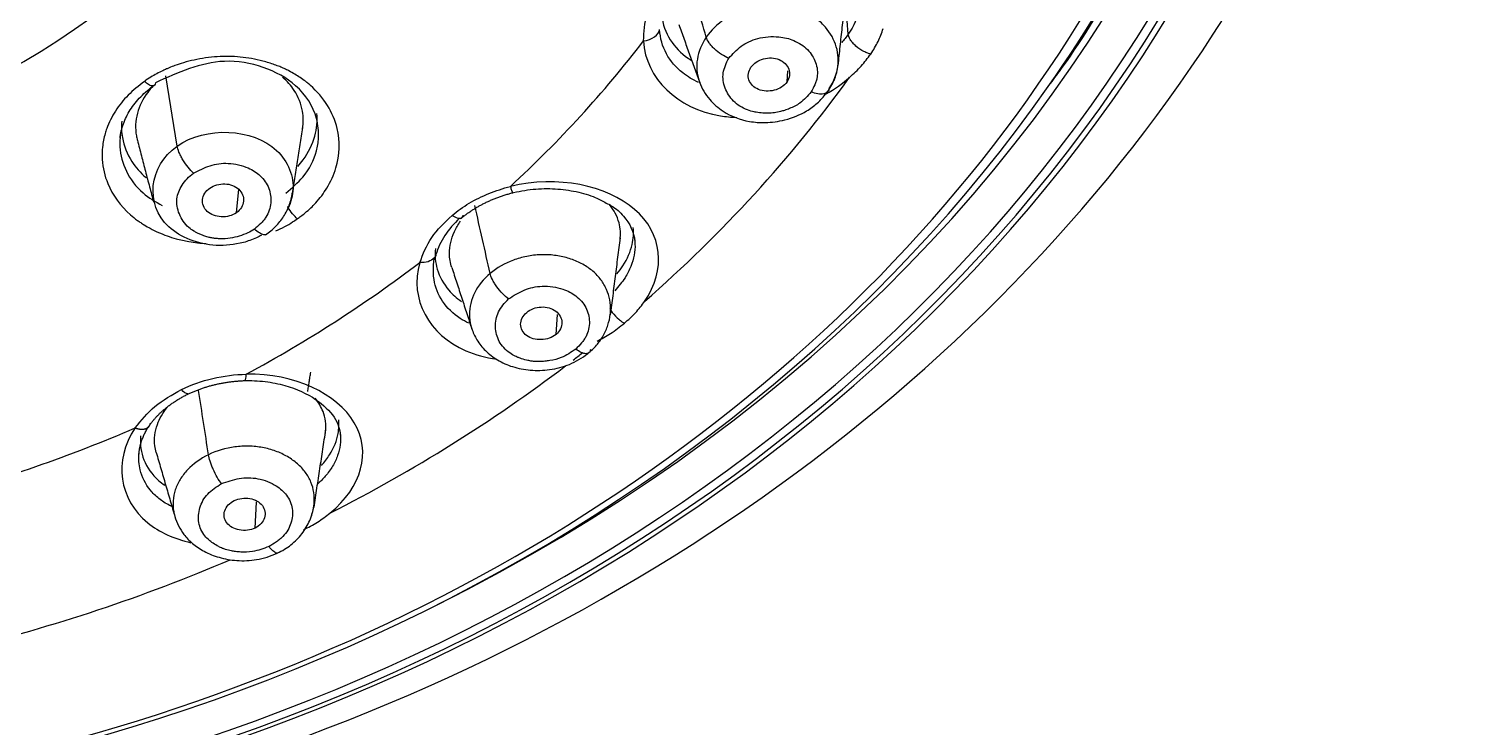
# Model space of a CAD drawing. Extents: x 0 to 1128, y 0 to 827.
# Drawn here: x 447.66 to 477.93, y 515.27 to 530.05 of the extents above; entities that cross this region are included whole.
import ezdxf

# ---------------------------------------------------------------- set-up
doc = ezdxf.new("R2010")
doc.units = 0
doc.header["$LTSCALE"] = 10
doc.header["$MEASUREMENT"] = 0
doc.layers.add('1', color=7, linetype='CONTINUOUS')

msp = doc.modelspace()

# ---------------------------------------------------------------- linework, layer by layer
at = {"layer": '1', "color": 7, "linetype": 'Continuous', "lineweight": -3}
for p, q in [((465, 529.93), (464.977, 530.212)), ((463.705, 528.919), (463.725, 529.155)), ((450.804, 527.563), (450.562, 529.052)), ((452.06, 526.153), (452.106, 526.651)), ((458.819, 523.579), (458.85, 524.002)), ((452.452, 519.482), (452.481, 520.03))]:
    msp.add_line(p, q, dxfattribs=at)
for centre, major_axis, start_param, end_param in [((437.081, 545.153), (38.932, 0), 5.765608, 7.853982), ((437.081, 545.084), (38.762, 0), 4.712389, 7.853982), ((437.081, 545.06), (38.555, 0), 4.712389, 7.853982), ((437.081, 545.06), (-37.7, 0), 2.104965, 4.712389), ((437.081, 544.651), (37.281, 0), 5.752256, 6.283185), ((437.081, 544.455), (-36.953, 0), 1.570796, 3.141593), ((437.081, 541.86), (-18.228, 0), 1.570796, 3.141593), ((437.081, 544.651), (37.281, 0), 3.592657, 5.752256), ((437.081, 542.522), (28.054, 0), 5.546093, 5.711184), ((437.081, 545.153), (38.932, 0), 4.712389, 5.765608), ((437.081, 543.236), (32.688, 0), 5.519494, 5.737906), ((437.081, 542.522), (28.054, 0), 5.284297, 5.449385), ((437.081, 543.236), (32.688, 0), 5.454817, 5.463234), ((437.081, 543.236), (32.688, 0), 5.257695, 5.448141), ((437.081, 542.522), (28.054, 0), 5.022493, 5.187582), ((437.081, 543.236), (32.688, 0), 4.99586, 5.18382)]:
    msp.add_ellipse(centre, major_axis=major_axis, ratio=0.838671, start_param=start_param, end_param=end_param, dxfattribs=at)
for points, knots in [([(443.123, 512.535), (448.124, 513.167), (452.981, 514.592), (461.741, 518.832), (465.642, 521.647), (471.949, 528.279), (474.354, 532.094), (477.336, 540.2), (477.912, 544.488), (477.157, 552.948), (475.825, 557.116), (471.437, 564.759), (468.382, 568.232), (460.967, 574.002), (456.61, 576.298), (447.195, 579.397), (442.139, 580.199), (437.081, 580.199)], [0, 0, 0, 0, 0.125, 0.125, 0.25, 0.25, 0.375, 0.375, 0.5, 0.5, 0.625, 0.625, 0.75, 0.75, 0.875, 0.875, 1, 1, 1, 1]), ([(469.279, 528.886), (469.364, 528.998), (469.921, 529.75), (470.794, 531.22), (471.706, 532.911), (472.139, 533.95), (472.268, 534.279)], [0, 0, 0, 0, 0.066682, 0.446384, 0.825836, 1, 1, 1, 1]), ([(460.67, 529.786), (460.678, 529.975), (460.695, 530.355), (460.905, 530.715), (461.01, 530.896)], [0, 0, 0, 0, 0.49967, 1, 1, 1, 1]), ([(461.057, 530.629), (461.042, 530.503), (461.045, 530.377), (461.095, 530.077), (461.168, 529.905), (461.377, 529.61), (461.514, 529.482), (461.679, 529.377), (461.683, 529.374), (461.688, 529.371)], [0, 0, 0, 0, 0.251087, 0.251087, 0.625227, 0.625227, 0.989227, 0.989227, 1, 1, 1, 1]), ([(465.27, 530.868), (465.276, 530.814), (465.282, 530.677), (465.238, 530.364), (465.118, 530.102), (465, 529.93)], [0, 0, 0, 0, 0.180776, 0.453851, 1, 1, 1, 1]), ([(464.596, 528.782), (464.7, 528.932), (464.819, 529.251), (464.764, 529.726), (464.548, 530.073), (464.289, 530.292), (464.054, 530.42), (463.787, 530.505), (463.501, 530.546), (463.206, 530.541), (462.911, 530.488), (462.632, 530.389), (462.297, 530.204), (462.097, 530.012), (461.997, 529.866)], [0, 0, 0, 0, 0.125, 0.25, 0.375, 0.4375, 0.5, 0.5625, 0.625, 0.6875, 0.75, 0.8125, 0.875, 1, 1, 1, 1]), ([(461.833, 528.911), (461.712, 528.966), (461.437, 529.131), (461.12, 529.498), (461.02, 529.844), (461.011, 530.03)], [0, 0, 0, 0, 0.255286, 0.627638, 1, 1, 1, 1]), ([(465.475, 529.509), (465.532, 529.598), (465.645, 529.775), (465.707, 529.956), (465.738, 530.048)], [0, 0, 0, 0, 0.499321, 1, 1, 1, 1]), ([(460.67, 529.786), (460.712, 528.985), (461.391, 528.357), (462.407, 528.186), (462.523, 528.174), (462.64, 528.17)], [0, 0, 0, 0, 0.889201, 0.889201, 1, 1, 1, 1]), ([(461.997, 529.866), (461.897, 529.721), (461.802, 529.484), (461.789, 529.165), (461.823, 529.001), (461.853, 528.918), (461.855, 528.911)], [0, 0, 0, 0, 0.488908, 0.733362, 0.977816, 1, 1, 1, 1]), ([(462.472, 529.423), (462.424, 529.443), (462.318, 529.496), (462.188, 529.596), (462.103, 529.684), (462.036, 529.772), (462.007, 529.832), (461.997, 529.866)], [0, 0, 0, 0, 0.25026, 0.501027, 0.62641, 0.751793, 1, 1, 1, 1]), ([(462.472, 529.423), (462.514, 529.467), (462.596, 529.555), (462.733, 529.678), (462.897, 529.777), (463.163, 529.869), (463.501, 529.897), (463.873, 529.806), (464.157, 529.617), (464.333, 529.338), (464.361, 529.096), (464.324, 528.938), (464.283, 528.835), (464.243, 528.76), (464.215, 528.71)], [0, 0, 0, 0, 0.063643, 0.126094, 0.187936, 0.250867, 0.393803, 0.500687, 0.625167, 0.749838, 0.874914, 0.906043, 0.937167, 1, 1, 1, 1]), ([(465.475, 529.509), (465.456, 529.514), (465.41, 529.527), (465.304, 529.573), (465.185, 529.652), (465.091, 529.747), (465.022, 529.84), (465.002, 529.899), (465, 529.93)], [0, 0, 0, 0, 0.113263, 0.240065, 0.493669, 0.620472, 0.747274, 1, 1, 1, 1]), ([(453.346, 526.026), (453.371, 526.043), (453.428, 526.084), (453.566, 526.19), (453.767, 526.381), (454.001, 526.697), (454.242, 527.223), (454.271, 528.019), (453.897, 528.609), (453.575, 528.888), (453.471, 528.971), (453.331, 529.061), (453.179, 529.148), (453.072, 529.203), (452.97, 529.245), (452.821, 529.3), (452.626, 529.363), (452.382, 529.417), (452.141, 529.449), (451.898, 529.462), (451.652, 529.456), (451.405, 529.429), (451.165, 529.387), (450.949, 529.332), (450.774, 529.273), (450.656, 529.228), (450.57, 529.191), (450.439, 529.129), (450.279, 529.045), (450.156, 528.962), (450.11, 528.931)], [0, 0, 0, 0, 0.012328, 0.028493, 0.071459, 0.128314, 0.200322, 0.335952, 0.503848, 0.511545, 0.523815, 0.562017, 0.582242, 0.597671, 0.611618, 0.627369, 0.661589, 0.693887, 0.725039, 0.755767, 0.78703, 0.818751, 0.849953, 0.879622, 0.903781, 0.920922, 0.928819, 0.939961, 0.977865, 1, 1, 1, 1]), ([(453.793, 527.732), (453.801, 527.873), (453.758, 528.279), (453.291, 529.036), (451.827, 529.571), (450.822, 529.119), (450.343, 528.904)], [0, 0, 0, 0, 0.112804, 0.326869, 0.679275, 1, 1, 1, 1]), ([(464.215, 528.71), (464.142, 528.624), (464.019, 528.481), (463.802, 528.372), (463.662, 528.319), (463.555, 528.289), (463.459, 528.267), (463.36, 528.259), (463.253, 528.256), (463.148, 528.264), (463.061, 528.275), (462.976, 528.292), (462.795, 528.344), (462.551, 528.502), (462.376, 528.784), (462.321, 529.112), (462.422, 529.319), (462.472, 529.423)], [0, 0, 0, 0, 0.117822, 0.197526, 0.233095, 0.261972, 0.304107, 0.327018, 0.357576, 0.406557, 0.428802, 0.443927, 0.492279, 0.617472, 0.745259, 0.873294, 1, 1, 1, 1]), ([(465.029, 529.017), (465.115, 529.095), (465.284, 529.25), (465.412, 529.423), (465.475, 529.509)], [0, 0, 0, 0, 0.502405, 1, 1, 1, 1]), ([(450.11, 528.931), (449.991, 528.838), (449.752, 528.65), (449.486, 528.307), (449.344, 528.026), (449.26, 527.769), (449.237, 527.636), (449.223, 527.534), (449.22, 527.51), (449.213, 527.424), (449.215, 527.168), (449.329, 526.676), (449.639, 526.248), (449.934, 526.011), (450.035, 525.942), (450.123, 525.885), (450.301, 525.782), (450.526, 525.683), (450.803, 525.593), (451.079, 525.532), (451.296, 525.507), (451.421, 525.5)], [0, 0, 0, 0, 0.083994, 0.167936, 0.252988, 0.276072, 0.338152, 0.33944, 0.342414, 0.353404, 0.395558, 0.508943, 0.679149, 0.7162, 0.73266, 0.749993, 0.777212, 0.849901, 0.88603, 0.935128, 1, 1, 1, 1]), ([(449.597, 527.73), (449.607, 527.833), (449.653, 528.035), (449.802, 528.333), (450.025, 528.615), (450.22, 528.781), (450.331, 528.86)], [0, 0, 0, 0, 0.246067, 0.493615, 0.744274, 1, 1, 1, 1]), ([(450.296, 528.838), (450.254, 528.793), (450.216, 528.747), (450.079, 528.562), (450.004, 528.411), (449.92, 528.1), (449.913, 527.936), (449.947, 527.749), (449.953, 527.719), (449.961, 527.689)], [0, 0, 0, 0, 0.134951, 0.134951, 0.523062, 0.523062, 0.922551, 0.922551, 1, 1, 1, 1]), ([(450.343, 528.904), (450.341, 528.882), (450.332, 528.854), (450.303, 528.836), (450.263, 528.833), (450.197, 528.86), (450.138, 528.906), (450.11, 528.931)], [0, 0, 0, 0, 0.250364, 0.375545, 0.500727, 0.751091, 1, 1, 1, 1]), ([(453.458, 527.933), (453.477, 528.055), (453.476, 528.18), (453.427, 528.454), (453.368, 528.604), (453.214, 528.842), (453.131, 528.936), (453.034, 529.02)], [0, 0, 0, 0, 0.309487, 0.309487, 0.706112, 0.706112, 1, 1, 1, 1]), ([(461.853, 528.917), (461.906, 528.779), (462.039, 528.551), (462.399, 528.239), (462.817, 528.08), (463.27, 528.048), (463.691, 528.106), (464.069, 528.259), (464.359, 528.47), (464.482, 528.608), (464.538, 528.687)], [0, 0, 0, 0, 0.13631, 0.254061, 0.439518, 0.54083, 0.66674, 0.817967, 0.904434, 1, 1, 1, 1]), ([(464.596, 528.782), (464.594, 528.754), (464.579, 528.715), (464.531, 528.68), (464.466, 528.659), (464.358, 528.661), (464.262, 528.691), (464.215, 528.71)], [0, 0, 0, 0, 0.248207, 0.37359, 0.498973, 0.74974, 1, 1, 1, 1]), ([(453.355, 527.133), (453.395, 527.178), (453.433, 527.224), (453.584, 527.428), (453.67, 527.6), (453.762, 527.932), (453.775, 528.095), (453.76, 528.253)], [0, 0, 0, 0, 0.136664, 0.136664, 0.590861, 0.590861, 1, 1, 1, 1]), ([(449.631, 528.087), (449.62, 527.971), (449.625, 527.854), (449.676, 527.566), (449.745, 527.394), (449.924, 527.114), (450.026, 526.998), (450.145, 526.897)], [0, 0, 0, 0, 0.263487, 0.263487, 0.672774, 0.672774, 1, 1, 1, 1]), ([(450.804, 527.563), (451.405, 527.99), (452.413, 527.939), (453.156, 527.237), (453.278, 526.918), (453.24, 526.471), (453.198, 526.333), (453.124, 526.199)], [0, 0, 0, 0, 0.578714, 0.578714, 0.868071, 0.868071, 1, 1, 1, 1]), ([(449.607, 527.805), (449.594, 527.72), (449.579, 527.454), (449.699, 527.012), (450.016, 526.59), (450.339, 526.383), (450.49, 526.309)], [0, 0, 0, 0, 0.14434, 0.449327, 0.766222, 1, 1, 1, 1]), ([(452.587, 525.678), (452.555, 525.66), (452.52, 525.642), (452.391, 525.581), (452.298, 525.549), (452.017, 525.474), (451.823, 525.453), (451.25, 525.482), (450.878, 525.624), (450.122, 526.322), (450.2, 527.143), (450.804, 527.563)], [0, 0, 0, 0, 0.024317, 0.024317, 0.089362, 0.089362, 0.219453, 0.219453, 0.479636, 0.479636, 1, 1, 1, 1]), ([(451.151, 526.989), (451.115, 527.023), (451.035, 527.107), (450.939, 527.244), (450.877, 527.355), (450.829, 527.46), (450.81, 527.527), (450.804, 527.563)], [0, 0, 0, 0, 0.250198, 0.500927, 0.626291, 0.751655, 1, 1, 1, 1]), ([(453.105, 526.568), (453.234, 526.676), (453.534, 526.937), (453.743, 527.355), (453.788, 527.642), (453.793, 527.732)], [0, 0, 0, 0, 0.331494, 0.788638, 1, 1, 1, 1]), ([(452.437, 525.806), (452.391, 525.777), (452.293, 525.718), (452.117, 525.655), (451.924, 525.609), (451.759, 525.599), (451.637, 525.605), (451.556, 525.614), (451.474, 525.632), (451.395, 525.655), (451.319, 525.684), (451.254, 525.713), (451.199, 525.74), (451.13, 525.78), (451.034, 525.849), (450.926, 525.971), (450.845, 526.124), (450.798, 526.284), (450.79, 526.495), (450.871, 526.698), (451.008, 526.876), (451.103, 526.952), (451.151, 526.989)], [0, 0, 0, 0, 0.054279, 0.115798, 0.180488, 0.244899, 0.27327, 0.297886, 0.323668, 0.355587, 0.379723, 0.406202, 0.428739, 0.443022, 0.489863, 0.555193, 0.62383, 0.691696, 0.754495, 0.875032, 0.937133, 1, 1, 1, 1]), ([(451.151, 526.989), (451.208, 527.019), (451.32, 527.077), (451.496, 527.152), (451.687, 527.197), (451.967, 527.205), (452.287, 527.131), (452.588, 526.937), (452.766, 526.675), (452.809, 526.361), (452.732, 526.125), (452.632, 525.988), (452.552, 525.903), (452.483, 525.844), (452.437, 525.806)], [0, 0, 0, 0, 0.063636, 0.126088, 0.187939, 0.250872, 0.393805, 0.500693, 0.625165, 0.749832, 0.874912, 0.906038, 0.937161, 1, 1, 1, 1]), ([(460.692, 524.277), (461.16, 524.954), (461.066, 525.721), (459.897, 526.728), (458.851, 526.954), (457.853, 526.708)], [0, 0, 0, 0, 0.5, 0.5, 1, 1, 1, 1]), ([(457.853, 526.708), (457.858, 526.693), (457.866, 526.664), (457.882, 526.613), (457.894, 526.582), (457.898, 526.575), (457.899, 526.574)], [0, 0, 0, 0, 0.200749, 0.420699, 0.860598, 1, 1, 1, 1]), ([(457.863, 526.565), (458.021, 526.605), (458.333, 526.662), (458.808, 526.67), (459.254, 526.608), (459.62, 526.5), (459.809, 526.402), (459.88, 526.358)], [0, 0, 0, 0, 0.210173, 0.42048, 0.633611, 0.850127, 1, 1, 1, 1]), ([(452.672, 525.687), (452.751, 525.739), (452.894, 525.855), (453.066, 526.071), (453.185, 526.314), (453.227, 526.484), (453.238, 526.572)], [0, 0, 0, 0, 0.248279, 0.496923, 0.747533, 1, 1, 1, 1]), ([(459.88, 526.358), (459.918, 526.34), (460.07, 526.263), (460.344, 526.004), (460.469, 525.746), (460.485, 525.55)], [0, 0, 0, 0, 0.093217, 0.391829, 1, 1, 1, 1]), ([(453.346, 526.026), (453.315, 526.053), (453.245, 526.125), (453.173, 526.226), (453.143, 526.279), (453.141, 526.282)], [0, 0, 0, 0, 0.4837, 0.970226, 1, 1, 1, 1]), ([(455.936, 525.099), (456.006, 525.28), (456.147, 525.643), (456.461, 525.945), (456.619, 526.097)], [0, 0, 0, 0, 0.499668, 1, 1, 1, 1]), ([(460.174, 525.579), (460.19, 525.702), (460.182, 525.825), (460.115, 526.078), (460.045, 526.209), (459.947, 526.324)], [0, 0, 0, 0, 0.454678, 0.454678, 1, 1, 1, 1]), ([(452.673, 525.688), (452.663, 525.685), (452.626, 525.684), (452.544, 525.717), (452.472, 525.774), (452.437, 525.806)], [0, 0, 0, 0, 0.193802, 0.597328, 1, 1, 1, 1]), ([(452.891, 525.767), (452.955, 525.795), (453.078, 525.855), (453.228, 525.943), (453.313, 526.003), (453.346, 526.026)], [0, 0, 0, 0, 0.394803, 0.765145, 1, 1, 1, 1]), ([(456.614, 524.992), (456.582, 525.089), (456.565, 525.19), (456.565, 525.444), (456.602, 525.602), (456.704, 525.828), (456.747, 525.903), (456.798, 525.976)], [0, 0, 0, 0, 0.312921, 0.312921, 0.770362, 0.770362, 1, 1, 1, 1]), ([(460.104, 524.86), (460.152, 524.916), (460.195, 524.973), (460.329, 525.177), (460.394, 525.329), (460.457, 525.602), (460.465, 525.725), (460.453, 525.844)], [0, 0, 0, 0, 0.17934, 0.17934, 0.630439, 0.630439, 1, 1, 1, 1]), ([(460.477, 525.608), (460.483, 525.569), (460.495, 525.454), (460.481, 525.256), (460.411, 525.016), (460.278, 524.761), (460.145, 524.593), (460.061, 524.504)], [0, 0, 0, 0, 0.107299, 0.319771, 0.532243, 0.744715, 1, 1, 1, 1]), ([(456.266, 525.399), (456.252, 525.249), (456.265, 525.1), (456.354, 524.8), (456.438, 524.647), (456.626, 524.427), (456.717, 524.347), (456.819, 524.278)], [0, 0, 0, 0, 0.339106, 0.339106, 0.73488, 0.73488, 1, 1, 1, 1]), ([(459.964, 523.986), (459.971, 524.036), (459.983, 524.241), (459.914, 524.519), (459.738, 524.786), (459.556, 524.96), (459.329, 525.1), (459.07, 525.201), (458.788, 525.259), (458.492, 525.272), (458.196, 525.237), (457.818, 525.13), (457.567, 524.988), (457.425, 524.869)], [0, 0, 0, 0, 0.05099, 0.209158, 0.288242, 0.367326, 0.446411, 0.525495, 0.604579, 0.683663, 0.762747, 0.841832, 1, 1, 1, 1]), ([(455.936, 525.099), (455.712, 524.317), (456.132, 523.57), (457.11, 523.146), (457.33, 523.087), (457.563, 523.056)], [0, 0, 0, 0, 0.797295, 0.797295, 1, 1, 1, 1]), ([(456.974, 523.815), (456.91, 523.845), (456.687, 523.97), (456.388, 524.262), (456.23, 524.66), (456.221, 524.926), (456.23, 525.021)], [0, 0, 0, 0, 0.12795, 0.471341, 0.814732, 1, 1, 1, 1]), ([(457.425, 524.869), (457.283, 524.75), (457.118, 524.543), (457.004, 524.237), (456.975, 524), (457.001, 523.804), (457.038, 523.691), (457.052, 523.655)], [0, 0, 0, 0, 0.36362, 0.54543, 0.72724, 0.90905, 1, 1, 1, 1]), ([(457.813, 524.33), (457.773, 524.36), (457.687, 524.435), (457.581, 524.561), (457.512, 524.666), (457.457, 524.767), (457.433, 524.832), (457.425, 524.869)], [0, 0, 0, 0, 0.25026, 0.501027, 0.62641, 0.751793, 1, 1, 1, 1]), ([(457.813, 524.33), (457.866, 524.364), (457.973, 524.432), (458.142, 524.521), (458.33, 524.581), (458.611, 524.613), (458.94, 524.566), (459.264, 524.399), (459.472, 524.155), (459.549, 523.848), (459.498, 523.609), (459.412, 523.465), (459.341, 523.374), (459.278, 523.31), (459.236, 523.268)], [0, 0, 0, 0, 0.063643, 0.126094, 0.187936, 0.250867, 0.393803, 0.500687, 0.625167, 0.749838, 0.874914, 0.906043, 0.937167, 1, 1, 1, 1]), ([(459.236, 523.268), (459.139, 523.201), (458.976, 523.089), (458.736, 523.031), (458.586, 523.01), (458.475, 523.003), (458.377, 523.003), (458.28, 523.017), (458.178, 523.037), (458.082, 523.067), (458.002, 523.097), (457.927, 523.131), (457.772, 523.22), (457.592, 523.425), (457.517, 523.735), (457.569, 524.063), (457.732, 524.241), (457.813, 524.33)], [0, 0, 0, 0, 0.117822, 0.197526, 0.233095, 0.261972, 0.304107, 0.327018, 0.357576, 0.406557, 0.428802, 0.443927, 0.492279, 0.617472, 0.745259, 0.873294, 1, 1, 1, 1]), ([(460.265, 523.815), (460.347, 523.888), (460.512, 524.034), (460.632, 524.196), (460.692, 524.277)], [0, 0, 0, 0, 0.499316, 1, 1, 1, 1]), ([(459.49, 523.176), (459.558, 523.229), (459.68, 523.343), (459.824, 523.546), (459.923, 523.771), (459.957, 523.926), (459.966, 524.006)], [0, 0, 0, 0, 0.248735, 0.497672, 0.748078, 1, 1, 1, 1]), ([(459.956, 524.124), (459.972, 524.098), (460.029, 524.015), (460.124, 523.914), (460.211, 523.846), (460.249, 523.823), (460.265, 523.815)], [0, 0, 0, 0, 0.192866, 0.60544, 0.811727, 1, 1, 1, 1]), ([(457.033, 523.709), (457.062, 523.622), (457.14, 523.454), (457.323, 523.222), (457.577, 523.024), (457.901, 522.882), (458.28, 522.81), (458.694, 522.82), (459.125, 522.932), (459.371, 523.08), (459.489, 523.176)], [0, 0, 0, 0, 0.097358, 0.202949, 0.316097, 0.436148, 0.563738, 0.699296, 0.843425, 1, 1, 1, 1]), ([(459.69, 523.436), (459.785, 523.488), (459.993, 523.6), (460.169, 523.739), (460.265, 523.815)], [0, 0, 0, 0, 0.459061, 1, 1, 1, 1]), ([(459.547, 523.263), (459.545, 523.236), (459.533, 523.2), (459.494, 523.175), (459.441, 523.167), (459.353, 523.191), (459.274, 523.24), (459.236, 523.268)], [0, 0, 0, 0, 0.248207, 0.37359, 0.498973, 0.74974, 1, 1, 1, 1]), ([(454.036, 519.798), (454.716, 520.348), (454.914, 521.104), (454.189, 522.32), (453.287, 522.761), (452.265, 522.738)], [0, 0, 0, 0, 0.5, 0.5, 1, 1, 1, 1]), ([(449.916, 521.6), (450.044, 521.76), (450.299, 522.078), (450.697, 522.302), (450.896, 522.414)], [0, 0, 0, 0, 0.500609, 1, 1, 1, 1]), ([(452.205, 522.601), (452.365, 522.606), (452.666, 522.594), (453.215, 522.482), (453.764, 522.228), (454.162, 521.833), (454.251, 521.571), (454.256, 521.438)], [0, 0, 0, 0, 0.139314, 0.27295, 0.528011, 0.769574, 1, 1, 1, 1]), ([(453.938, 521.493), (453.94, 521.506), (453.942, 521.518), (453.959, 521.673), (453.94, 521.816), (453.852, 522.047), (453.796, 522.141), (453.724, 522.227)], [0, 0, 0, 0, 0.048823, 0.048823, 0.597281, 0.597281, 1, 1, 1, 1]), ([(450.361, 521.083), (450.348, 521.128), (450.339, 521.174), (450.314, 521.367), (450.33, 521.523), (450.43, 521.797), (450.502, 521.92), (450.594, 522.035)], [0, 0, 0, 0, 0.14676, 0.14676, 0.615142, 0.615142, 1, 1, 1, 1]), ([(449.916, 521.6), (449.443, 520.897), (449.58, 520.086), (450.424, 519.397), (450.74, 519.255), (451.094, 519.172)], [0, 0, 0, 0, 0.712839, 0.712839, 1, 1, 1, 1]), ([(454.249, 521.505), (454.251, 521.492), (454.262, 521.406), (454.261, 521.243), (454.207, 521.017), (454.102, 520.793), (453.956, 520.592), (453.837, 520.47), (453.78, 520.418)], [0, 0, 0, 0, 0.03476, 0.235978, 0.437195, 0.638412, 0.83963, 1, 1, 1, 1]), ([(453.855, 520.807), (453.922, 520.879), (453.979, 520.954), (454.121, 521.177), (454.182, 521.332), (454.226, 521.581), (454.23, 521.678), (454.221, 521.773)], [0, 0, 0, 0, 0.241136, 0.241136, 0.706091, 0.706091, 1, 1, 1, 1]), ([(450.03, 521.434), (450.029, 521.426), (450.029, 521.418), (450.016, 521.243), (450.042, 521.079), (450.164, 520.766), (450.269, 520.615), (450.451, 520.454), (450.495, 520.42), (450.542, 520.387)], [0, 0, 0, 0, 0.020216, 0.020216, 0.429905, 0.429905, 0.871655, 0.871655, 1, 1, 1, 1]), ([(453.647, 519.754), (453.65, 519.762), (453.703, 519.919), (453.724, 520.16), (453.643, 520.456), (453.526, 520.663), (453.355, 520.847), (453.141, 521), (452.892, 521.117), (452.614, 521.193), (452.32, 521.223), (451.926, 521.202), (451.64, 521.118), (451.466, 521.034)], [0, 0, 0, 0, 0.009043, 0.174202, 0.256782, 0.339362, 0.421942, 0.504521, 0.587101, 0.669681, 0.752261, 0.834841, 1, 1, 1, 1]), ([(450.686, 519.938), (450.672, 519.946), (450.574, 519.996), (450.409, 520.103), (450.169, 520.343), (450.008, 520.666), (449.987, 520.945), (449.997, 521.065)], [0, 0, 0, 0, 0.030849, 0.208429, 0.386009, 0.741169, 1, 1, 1, 1]), ([(451.466, 521.034), (451.293, 520.95), (451.068, 520.786), (450.86, 520.516), (450.755, 520.293), (450.709, 520.06), (450.719, 519.861), (450.749, 519.744), (450.762, 519.702)], [0, 0, 0, 0, 0.304542, 0.456812, 0.609083, 0.761354, 0.913624, 1, 1, 1, 1]), ([(451.741, 520.423), (451.713, 520.46), (451.652, 520.551), (451.577, 520.697), (451.528, 520.815), (451.489, 520.926), (451.472, 520.996), (451.466, 521.034)], [0, 0, 0, 0, 0.25026, 0.501027, 0.62641, 0.751793, 1, 1, 1, 1]), ([(452.747, 519.092), (452.633, 519.048), (452.442, 518.976), (452.194, 518.971), (452.045, 518.983), (451.937, 519.001), (451.844, 519.022), (451.756, 519.056), (451.666, 519.097), (451.584, 519.147), (451.518, 519.193), (451.458, 519.242), (451.34, 519.361), (451.235, 519.598), (451.265, 519.913), (451.422, 520.217), (451.635, 520.355), (451.741, 520.423)], [0, 0, 0, 0, 0.117822, 0.197526, 0.233095, 0.261972, 0.304107, 0.327018, 0.357576, 0.406557, 0.428802, 0.443927, 0.492279, 0.617472, 0.745259, 0.873294, 1, 1, 1, 1]), ([(451.741, 520.423), (451.803, 520.444), (451.926, 520.486), (452.116, 520.535), (452.314, 520.553), (452.592, 520.523), (452.89, 520.407), (453.143, 520.176), (453.262, 519.896), (453.235, 519.584), (453.107, 519.365), (452.979, 519.244), (452.881, 519.172), (452.801, 519.124), (452.747, 519.092)], [0, 0, 0, 0, 0.063643, 0.126094, 0.187936, 0.250867, 0.393803, 0.500687, 0.625167, 0.749838, 0.874914, 0.906043, 0.937167, 1, 1, 1, 1]), ([(450.753, 519.73), (450.796, 519.588), (450.899, 519.384), (451.128, 519.145), (451.378, 518.977), (451.697, 518.849), (452.075, 518.781), (452.507, 518.799), (452.78, 518.886), (452.92, 518.952)], [0, 0, 0, 0, 0.172134, 0.278045, 0.3963, 0.527173, 0.670581, 0.826887, 1, 1, 1, 1]), ([(452.921, 518.952), (453.027, 519.001), (453.22, 519.118), (453.457, 519.358), (453.622, 519.641), (453.68, 519.843), (453.695, 519.949)], [0, 0, 0, 0, 0.247207, 0.495186, 0.746284, 1, 1, 1, 1]), ([(453.475, 519.445), (453.577, 519.497), (453.782, 519.603), (453.951, 519.733), (454.036, 519.798)], [0, 0, 0, 0, 0.499321, 1, 1, 1, 1]), ([(452.921, 518.952), (452.915, 518.951), (452.889, 518.954), (452.83, 518.993), (452.774, 519.057), (452.747, 519.092)], [0, 0, 0, 0, 0.15331, 0.577083, 1, 1, 1, 1])]:
    msp.add_open_spline(points, degree=3, knots=knots, dxfattribs=at)
for points, degree in [([(461.997, 529.866), (461.865, 530.319), (461.732, 530.771), (461.6, 531.223)], 3), ([(464.787, 529.27), (464.961, 530.872)], 1), ([(460.67, 529.786), (460.837, 529.805), (461.003, 529.924), (461.011, 530.03)], 3), ([(461.416, 530.134), (461.858, 528.905)], 1), ([(465, 529.93), (464.958, 529.87), (464.912, 529.81), (464.862, 529.752)], 3), ([(462.943, 529.23), (463, 529.313), (463.195, 529.444), (463.559, 529.427), (463.785, 529.203), (463.762, 529.002), (463.705, 528.919)], 3), ([(463.705, 528.919), (463.648, 528.836), (463.445, 528.708), (463.078, 528.727), (462.855, 528.949), (462.886, 529.147), (462.943, 529.23)], 3), ([(464.54, 528.688), (464.749, 528.951), (464.783, 529.275)], 2), ([(464.532, 528.665), (464.711, 528.768), (464.878, 528.887), (465.029, 529.017)], 3), ([(453.24, 526.515), (453.462, 527.954)], 1), ([(449.962, 527.686), (450.305, 526.374)], 1), ([(452.06, 526.153), (451.972, 526.092), (451.732, 526.031), (451.404, 526.157), (451.294, 526.434), (451.407, 526.612), (451.495, 526.673)], 3), ([(451.495, 526.673), (451.582, 526.735), (451.816, 526.801), (452.142, 526.677), (452.254, 526.398), (452.147, 526.215), (452.06, 526.153)], 3), ([(456.619, 526.097), (456.731, 526.191), (456.972, 526.361), (457.395, 526.569), (457.696, 526.668), (457.853, 526.708)], 3), ([(456.805, 526.03), (457.27, 526.415), (457.906, 526.576)], 2), ([(456.619, 526.097), (456.735, 526.014), (456.848, 526.017), (456.854, 526.103)], 3), ([(457.425, 524.869), (457.317, 525.348), (457.209, 525.827), (457.101, 526.306)], 3), ([(456.778, 526.036), (456.531, 525.809), (456.36, 525.541), (456.279, 525.268)], 3), ([(459.973, 523.991), (460.18, 525.619)], 1), ([(456.241, 525.194), (456.181, 525.129), (456.058, 525.087), (455.936, 525.099)], 3), ([(456.225, 524.895), (456.218, 525.043), (456.247, 525.21)], 2), ([(456.278, 525.268), (456.275, 525.242), (456.262, 525.217), (456.241, 525.194)], 3), ([(456.614, 524.993), (457.037, 523.697)], 1), ([(458.819, 523.579), (458.739, 523.512), (458.505, 523.432), (458.163, 523.529), (458.023, 523.791), (458.117, 523.976), (458.198, 524.043)], 3), ([(458.198, 524.043), (458.278, 524.111), (458.505, 524.196), (458.844, 524.1), (458.987, 523.836), (458.9, 523.647), (458.819, 523.579)], 3), ([(450.896, 522.414), (451.309, 522.614), (451.79, 522.725), (452.265, 522.738)], 3), ([(452.239, 522.61), (452.25, 522.614), (452.261, 522.659), (452.265, 522.738)], 3), ([(453.567, 522.368), (453.629, 522.777)], 1), ([(451.027, 522.323), (450.995, 522.319), (450.946, 522.351), (450.896, 522.414)], 3), ([(451.021, 522.311), (451.593, 522.584), (452.25, 522.602)], 2), ([(450.181, 521.604), (450.474, 522.041), (451.034, 522.318)], 2), ([(451.466, 521.034), (451.397, 521.488), (451.328, 521.942), (451.258, 522.395)], 3), ([(449.995, 521.041), (450.011, 521.313), (450.184, 521.609)], 2), ([(453.699, 519.921), (453.948, 521.557)], 1), ([(450.361, 521.083), (450.757, 519.717)], 1), ([(452.452, 519.482), (452.354, 519.434), (452.106, 519.407), (451.812, 519.575), (451.765, 519.858), (451.914, 520.015), (452.013, 520.063)], 3), ([(452.013, 520.063), (452.111, 520.111), (452.355, 520.144), (452.646, 519.979), (452.696, 519.693), (452.551, 519.53), (452.452, 519.482)], 3)]:
    msp.add_open_spline(points, degree=degree, dxfattribs=at)
for points, weights in [([(449.916, 521.6), (450.02, 521.565), (450.113, 521.564), (450.175, 521.602)], [0.999983190998, 0.904540474168, 0.869111432937, 0.893696067303]), ([(450.175, 521.602), (450.21, 521.624), (450.231, 521.656), (450.237, 521.696)], [0.893695836201, 0.908210823129, 0.943646177351, 1.00000189887])]:
    msp.add_rational_spline(points, weights, degree=3, dxfattribs=at)

doc.saveas('drawing.dxf')
